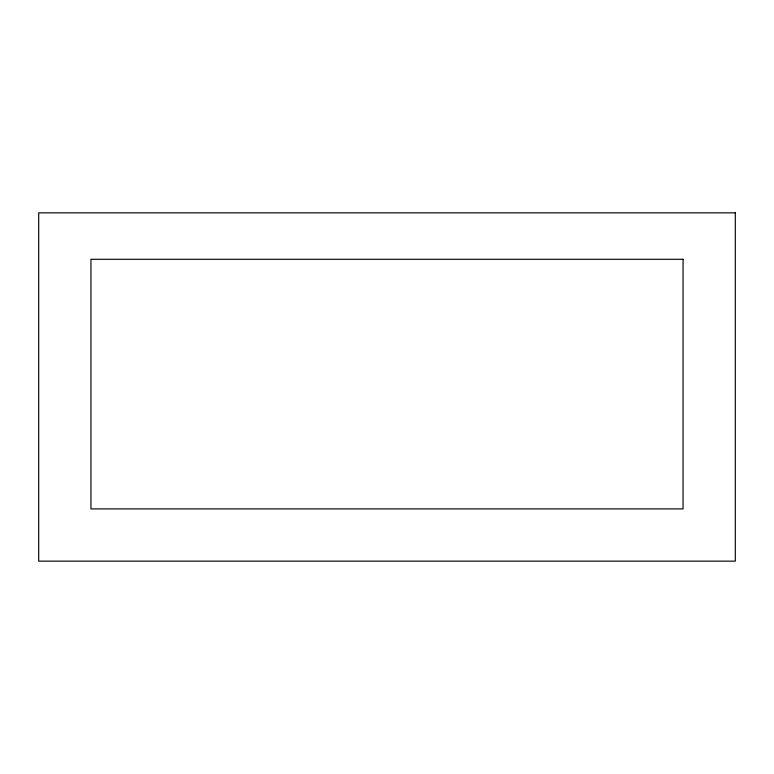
<?xml version="1.0" encoding="UTF-8"?>
<svg xmlns="http://www.w3.org/2000/svg" width="774" height="774" viewBox="0 0 774 774"><rect width="100%" height="100%" fill="white"/><g stroke="black" fill="none" stroke-linecap="round" stroke-linejoin="round"><path stroke-width="1.16" d="M735.3 212.85L38.7 212.85L38.7 561.15L735.3 561.15L735.3 212.85M683.055 259.29L90.945 259.29L90.945 508.905L683.055 508.905L683.055 259.29"/></g></svg>
